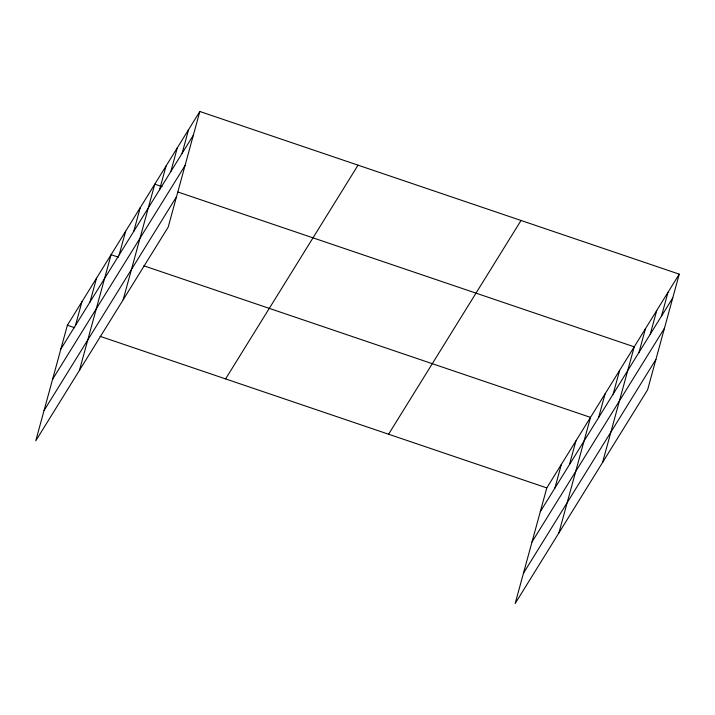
<?xml version="1.0" encoding="UTF-8"?>
<svg xmlns="http://www.w3.org/2000/svg" width="715" height="715" viewBox="0 0 715 715"><rect width="100%" height="100%" fill="white"/><g stroke="black" fill="none" stroke-linecap="round" stroke-linejoin="round"><path stroke-width="1.07" d="M199.834 111.486L67.38 325.236L35.75 440.842L168.204 227.093L199.834 111.486L679.25 274.158L647.62 389.764L515.166 603.514L546.796 487.907L679.25 274.158M75.45 325.477L81.948 301.721M90.019 301.962L96.516 278.207M79.463 370.307L111.084 254.701L118.467 257.203M119.155 254.942L125.661 231.186M133.732 231.428L140.229 207.672M123.168 299.764L154.797 184.157L162.18 186.66M159.561 189.743L166.059 165.987M170.814 171.573L177.311 147.817M182.075 153.412L188.572 129.656M554.867 488.148L561.364 464.393M569.435 464.634L575.933 440.878M558.88 532.979L590.51 417.372L143.786 265.792M598.58 417.614L605.078 393.858M613.148 394.099L619.646 370.343M602.584 462.444L634.214 346.829L177.999 192.031M638.978 352.415L645.475 328.659M650.23 334.254L656.736 310.498M661.491 316.084L667.989 292.328M60.882 348.992L193.336 135.242M52.588 379.299L185.042 165.549M44.044 410.535L176.498 196.777M225.583 378.914L358.036 165.165M388.585 434.228L521.038 220.47M540.299 511.663L672.752 297.914M532.005 541.979L664.458 328.221M523.46 573.207L655.914 359.457M67.38 325.236L74.762 327.738M100.073 336.327L546.796 487.907"/></g></svg>
